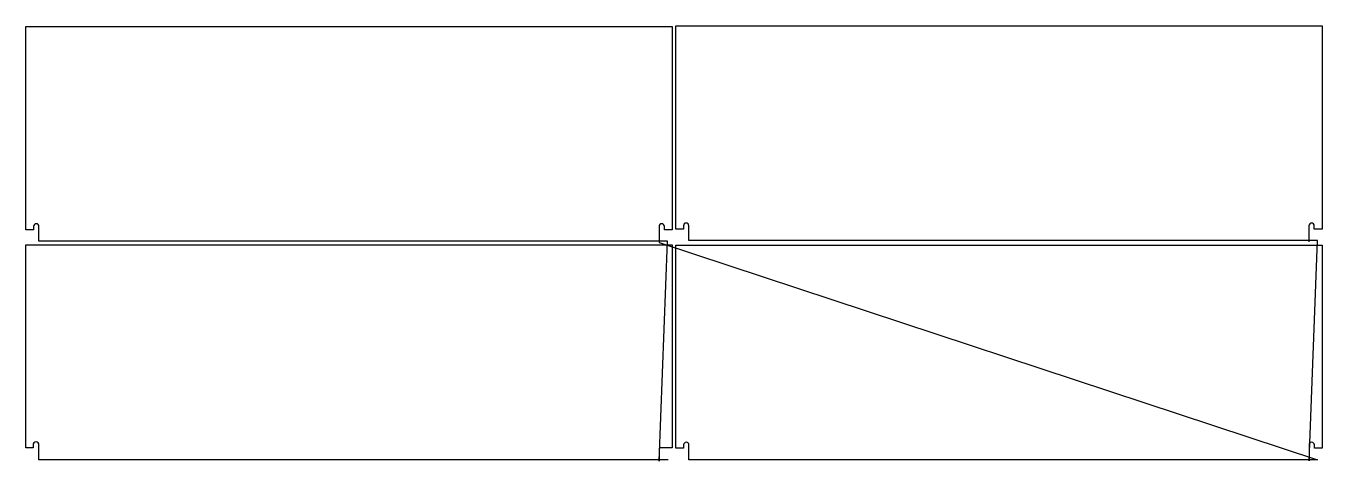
# Model space of a CAD drawing. Header units: metres. Extents: x 15 to 5476, y 10 to 1842.
import ezdxf

# ---------------------------------------------------------------- set-up
doc = ezdxf.new("R2010")
doc.units = ezdxf.units.M

msp = doc.modelspace()

# ---------------------------------------------------------------- linework, layer by layer
at = {"layer": 'TOOL_0'}
for p, q in [((15, 984.055), (15, 1839.305)), ((15, 1839.305), (2737.5, 1839.305)), ((2737.5, 1839.305), (2737.5, 984.055)), ((2752.721, 986.903), (2752.721, 1842.153)), ((2752.721, 1842.153), (5475.221, 1842.153)), ((5475.221, 1842.153), (5475.221, 986.903)), ((47.5, 984.055), (15, 984.055)), ((47.5, 997.805), (47.5, 984.055)), ((70, 935.305), (70, 997.805)), ((2682.5, 997.805), (2682.5, 935.305)), ((2705, 984.055), (2705, 997.805)), ((2737.5, 984.055), (2705, 984.055)), ((2785.221, 986.903), (2752.721, 986.903)), ((2785.221, 1000.653), (2785.221, 986.903)), ((2807.721, 938.153), (2807.721, 1000.653)), ((5420.221, 1000.653), (5420.221, 938.153)), ((5442.721, 986.903), (5442.721, 1000.653)), ((5475.221, 986.903), (5442.721, 986.903)), ((2682.5, 935.305), (70, 935.305)), ((2717.834, 935.305), (2682.5, 935.305)), ((2682.5, 935.305), (2682.5, 930.22)), ((2682.5, 930.22), (5455.871, 15.002)), ((2683, 9.602), (2717.834, 935.305)), ((5420.221, 938.153), (2807.721, 938.153)), ((5455.555, 938.153), (5420.221, 938.153)), ((5420.221, 938.153), (5420.221, 933.068)), ((5420.536, 9.917), (5455.555, 938.153)), ((15, 65.001), (15, 920.001)), ((15, 920.001), (2738, 920.001)), ((2738, 920.001), (2738, 65.001)), ((2753.036, 63.752), (2753.036, 919.002)), ((2753.036, 919.002), (5475.536, 919.002)), ((5475.536, 919.002), (5475.536, 63.752)), ((45, 65.001), (15, 65.001)), ((45, 77.501), (45, 65.001)), ((70, 15.001), (70, 77.501)), ((2683, 60.001), (2683, 15.001)), ((2738, 65.001), (2688, 65.001)), ((2785.536, 63.752), (2753.036, 63.752)), ((2785.536, 77.502), (2785.536, 63.752)), ((2808.036, 15.002), (2808.036, 77.502)), ((5420.536, 77.502), (5420.536, 15.002)), ((5443.036, 63.752), (5443.036, 77.502)), ((5475.536, 63.752), (5443.036, 63.752)), ((2683, 15.001), (70, 15.001)), ((2720.26, 15.001), (2683, 15.001)), ((2683, 15.001), (2683, 9.602)), ((5420.536, 15.002), (2808.036, 15.002)), ((5455.871, 15.002), (5420.536, 15.002)), ((5420.536, 15.002), (5420.536, 9.917))]:
    msp.add_line(p, q, dxfattribs=at)
for centre, radius, start in [((58.75, 997.805), 11.25, 0), ((2693.75, 997.805), 11.25, 0), ((2796.471, 1000.653), 11.25, 0), ((5431.471, 1000.653), 11.25, 0), ((57.5, 77.501), 12.5, 0), ((2688, 60.001), 5, 90), ((2796.786, 77.502), 11.25, 0), ((5431.786, 77.502), 11.25, 0)]:
    msp.add_arc(centre, radius, start, 180, dxfattribs=at)

doc.saveas('drawing.dxf')
